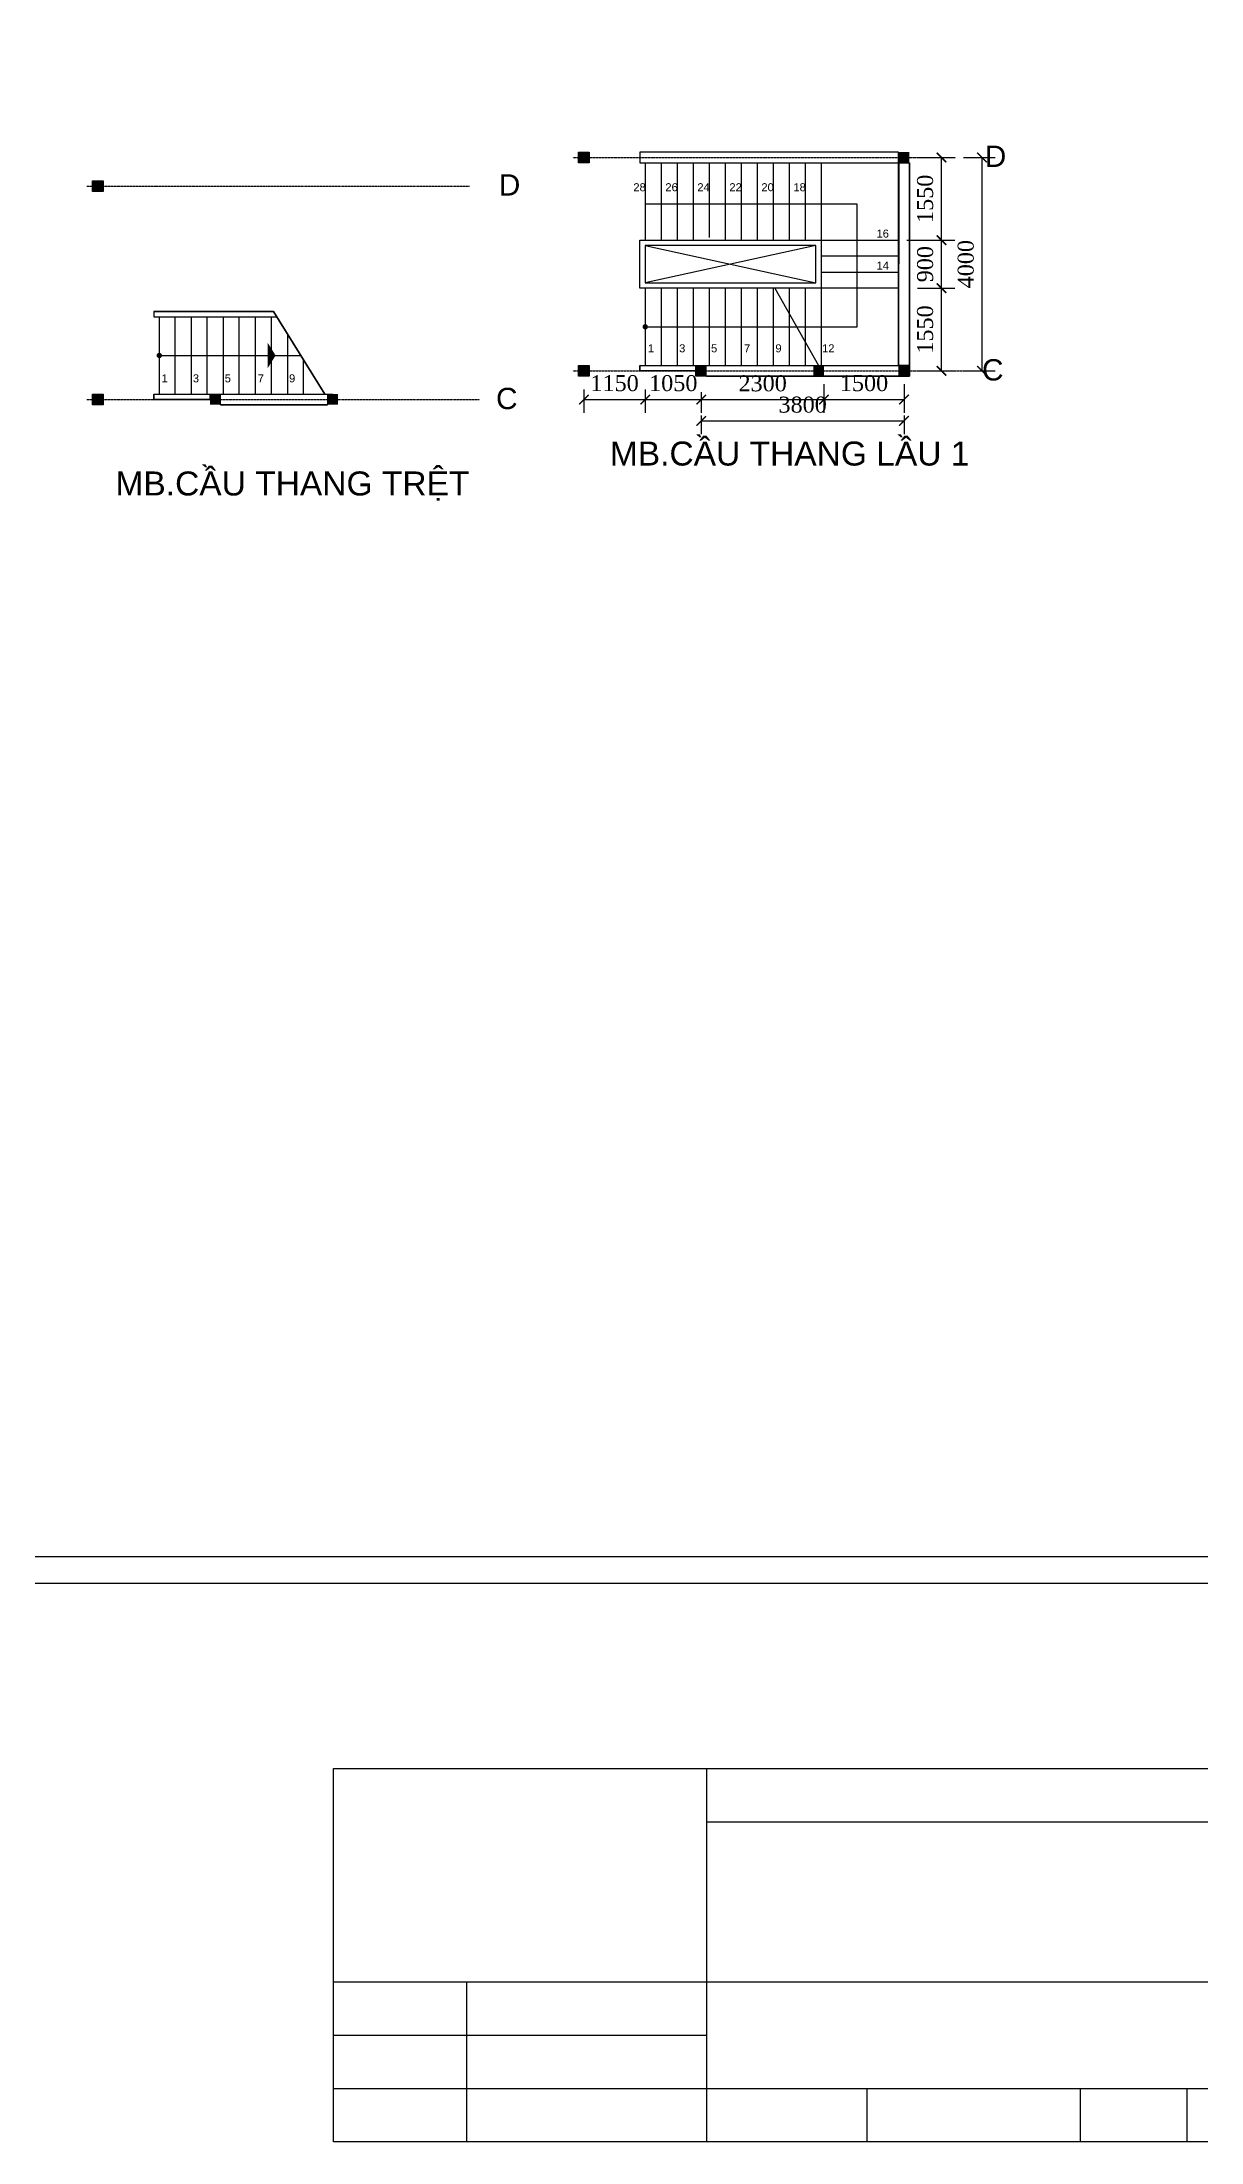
# Model space of a CAD drawing. Header units: millimetres. Extents: x -13160 to 230329, y -20060 to 75228.
# Drawn here: x 183138 to 204861, y -20060 to 19314 of the extents above; entities that cross this region are included whole.
import ezdxf
from ezdxf.enums import TextEntityAlignment as Align

# ---------------------------------------------------------------- set-up
doc = ezdxf.new("R2010")
doc.units = ezdxf.units.MM
doc.header["$LTSCALE"] = 6
doc.linetypes.add('HIDDEN', pattern=[0.375, 0.25, -0.125])
for name, color, linetype in [('BAO', 3, 'Continuous'), ('BAODAM', 3, 'Continuous'), ('BAOMANH', 2, 'Continuous'), ('COT', 1, 'Continuous'), ('CUA', 4, 'Continuous'), ('DAI', 4, 'Continuous'), ('KTHUOT', 6, 'Continuous'), ('RANH', 2, 'Continuous'), ('TEXT', 7, 'Continuous'), ('TIM', 6, 'Continuous')]:
    doc.layers.add(name, color=color, linetype=linetype)
doc.layers.add('TUONG', color=3, linetype='Continuous', lineweight=30)
doc.styles.add('ghichu', font='', dxfattribs={"height": 150})
doc.styles.add('V', font='')
doc.styles.add('VN', font='')
doc.styles.add('VNI-TIMES', font='')
doc.styles.get('ghichu').set_extended_font_data('VNI-Helve')
doc.styles.get('V').set_extended_font_data('VNI-Helve')
doc.styles.get('VN').set_extended_font_data('VNI-Helve')
doc.styles.get('VNI-TIMES').set_extended_font_data('VNI-Times')
doc.dimstyles.new('D1', dxfattribs={"dimtxt": 250, "dimasz": 180, "dimexe": 250, "dimexo": 150, "dimgap": 150, "dimtad": 1, "dimdec": 0, "dimtxsty": 'VNI-TIMES', "dimblk": 'ARCHTICK', "dimcen": 2.5, "dimadec": 0, "dimazin": 0, "dimtfac": 1, "dimtdec": 0, "dimtmove": 0, "dimatfit": 3, "dimldrblk": 'ARCHTICK', "dimfxl": 1, "dimarcsym": 0})

# ---------------------------------------------------------------- blocks, each defined once
blk = doc.blocks.new('_ArchTick')
at = {"layer": 'BAOMANH', "color": 0, "const_width": 0.15}
blk.add_lwpolyline([(-0.5, -0.5), (0.5, 0.5)], dxfattribs=at)
blk = doc.blocks.new('*D63')
at = {"layer": 'DEFPOINTS', "color": 0, "linetype": 'Continuous', "ltscale": 4}
for p in [(193294, 12949), (194445, 12949), (194445, 12610)]:
    blk.add_point(p, dxfattribs=at)
at = {"layer": 'KTHUOT', "color": 0, "linetype": 'Continuous', "lineweight": -2, "ltscale": 4, "transparency": 16777216}
for p, q in [((193294, 12799), (193294, 12360)), ((193294, 12610), (194445, 12610)), ((194445, 12799), (194445, 12360))]:
    blk.add_line(p, q, dxfattribs=at)
at = {"layer": 'KTHUOT', "color": 0, "linetype": 'Continuous', "lineweight": -2, "ltscale": 4, "transparency": 16777216, "xscale": 180, "yscale": 180, "zscale": 180, "rotation": 180}
blk.add_blockref('_ArchTick', (193294, 12610), dxfattribs=at)
at = {"layer": 'KTHUOT', "color": 0, "linetype": 'Continuous', "lineweight": -2, "ltscale": 4, "transparency": 16777216, "xscale": 180, "yscale": 180, "zscale": 180}
blk.add_blockref('_ArchTick', (194445, 12610), dxfattribs=at)
at = {"layer": 'KTHUOT', "color": 0, "linetype": 'Continuous', "ltscale": 4, "transparency": 16777216, "insert": (193870, 12916), "char_height": 300, "attachment_point": 5, "style": 'VNI-TIMES'}
blk.add_mtext('1150', dxfattribs=at)
blk = doc.blocks.new('*D64')
at = {"layer": 'DEFPOINTS', "color": 0, "linetype": 'Continuous', "ltscale": 4}
for p in [(194445, 12949), (195495, 12899), (195495, 12610)]:
    blk.add_point(p, dxfattribs=at)
at = {"layer": 'KTHUOT', "color": 0, "linetype": 'Continuous', "lineweight": -2, "ltscale": 4, "transparency": 16777216}
for p, q in [((194445, 12799), (194445, 12360)), ((194445, 12610), (195495, 12610)), ((195495, 12749), (195495, 12360))]:
    blk.add_line(p, q, dxfattribs=at)
at = {"layer": 'KTHUOT', "color": 0, "linetype": 'Continuous', "lineweight": -2, "ltscale": 4, "transparency": 16777216, "xscale": 180, "yscale": 180, "zscale": 180, "rotation": 180}
blk.add_blockref('_ArchTick', (194445, 12610), dxfattribs=at)
at = {"layer": 'KTHUOT', "color": 0, "linetype": 'Continuous', "lineweight": -2, "ltscale": 4, "transparency": 16777216, "xscale": 180, "yscale": 180, "zscale": 180}
blk.add_blockref('_ArchTick', (195495, 12610), dxfattribs=at)
at = {"layer": 'KTHUOT', "color": 0, "linetype": 'Continuous', "ltscale": 4, "transparency": 16777216, "insert": (194970, 12916), "char_height": 300, "attachment_point": 5, "style": 'VNI-TIMES'}
blk.add_mtext('1050', dxfattribs=at)
blk = doc.blocks.new('*D65')
at = {"layer": 'DEFPOINTS', "color": 0, "linetype": 'Continuous', "ltscale": 4}
for p in [(197794, 13049), (195495, 12899), (197794, 12610)]:
    blk.add_point(p, dxfattribs=at)
at = {"layer": 'KTHUOT', "color": 0, "linetype": 'Continuous', "lineweight": -2, "ltscale": 4, "transparency": 16777216}
for p, q in [((195495, 12749), (195495, 12360)), ((195495, 12610), (197794, 12610)), ((197794, 12899), (197794, 12360))]:
    blk.add_line(p, q, dxfattribs=at)
at = {"layer": 'KTHUOT', "color": 0, "linetype": 'Continuous', "lineweight": -2, "ltscale": 4, "transparency": 16777216, "xscale": 180, "yscale": 180, "zscale": 180, "rotation": 180}
blk.add_blockref('_ArchTick', (195495, 12610), dxfattribs=at)
at = {"layer": 'KTHUOT', "color": 0, "linetype": 'Continuous', "lineweight": -2, "ltscale": 4, "transparency": 16777216, "xscale": 180, "yscale": 180, "zscale": 180}
blk.add_blockref('_ArchTick', (197794, 12610), dxfattribs=at)
at = {"layer": 'KTHUOT', "color": 0, "linetype": 'Continuous', "ltscale": 4, "transparency": 16777216, "insert": (196645, 12913), "char_height": 300, "attachment_point": 5, "style": 'VNI-TIMES'}
blk.add_mtext('2300', dxfattribs=at)
blk = doc.blocks.new('*D66')
at = {"layer": 'DEFPOINTS', "color": 0, "linetype": 'Continuous', "ltscale": 4}
for p in [(197794, 13049), (199295, 13049), (199295, 12610)]:
    blk.add_point(p, dxfattribs=at)
at = {"layer": 'KTHUOT', "color": 0, "linetype": 'Continuous', "lineweight": -2, "ltscale": 4, "transparency": 16777216}
for p, q in [((197794, 12899), (197794, 12360)), ((197794, 12610), (199295, 12610)), ((199295, 12899), (199295, 12360))]:
    blk.add_line(p, q, dxfattribs=at)
at = {"layer": 'KTHUOT', "color": 0, "linetype": 'Continuous', "lineweight": -2, "ltscale": 4, "transparency": 16777216, "xscale": 180, "yscale": 180, "zscale": 180, "rotation": 180}
blk.add_blockref('_ArchTick', (197794, 12610), dxfattribs=at)
at = {"layer": 'KTHUOT', "color": 0, "linetype": 'Continuous', "lineweight": -2, "ltscale": 4, "transparency": 16777216, "xscale": 180, "yscale": 180, "zscale": 180}
blk.add_blockref('_ArchTick', (199295, 12610), dxfattribs=at)
at = {"layer": 'KTHUOT', "color": 0, "linetype": 'Continuous', "ltscale": 4, "transparency": 16777216, "insert": (198545, 12916), "char_height": 300, "attachment_point": 5, "style": 'VNI-TIMES'}
blk.add_mtext('1500', dxfattribs=at)
blk = doc.blocks.new('*D67')
at = {"layer": 'DEFPOINTS', "color": 0, "linetype": 'Continuous', "ltscale": 4}
for p in [(195495, 12460), (199295, 12460), (199295, 12210)]:
    blk.add_point(p, dxfattribs=at)
at = {"layer": 'KTHUOT', "color": 0, "linetype": 'Continuous', "lineweight": -2, "ltscale": 4, "transparency": 16777216}
for p, q in [((195495, 12310), (195495, 11960)), ((195495, 12210), (199295, 12210)), ((199295, 12310), (199295, 11960))]:
    blk.add_line(p, q, dxfattribs=at)
at = {"layer": 'KTHUOT', "color": 0, "linetype": 'Continuous', "lineweight": -2, "ltscale": 4, "transparency": 16777216, "xscale": 180, "yscale": 180, "zscale": 180, "rotation": 180}
blk.add_blockref('_ArchTick', (195495, 12210), dxfattribs=at)
at = {"layer": 'KTHUOT', "color": 0, "linetype": 'Continuous', "lineweight": -2, "ltscale": 4, "transparency": 16777216, "xscale": 180, "yscale": 180, "zscale": 180}
blk.add_blockref('_ArchTick', (199295, 12210), dxfattribs=at)
at = {"layer": 'KTHUOT', "color": 0, "linetype": 'Continuous', "ltscale": 4, "transparency": 16777216, "insert": (197395, 12513), "char_height": 300, "attachment_point": 5, "style": 'VNI-TIMES'}
blk.add_mtext('3800', dxfattribs=at)
blk = doc.blocks.new('*D68')
at = {"layer": 'DEFPOINTS', "color": 0, "linetype": 'Continuous', "ltscale": 4}
for p in [(199395, 14699), (199997, 14699), (199395, 13149)]:
    blk.add_point(p, dxfattribs=at)
at = {"layer": 'KTHUOT', "color": 0, "linetype": 'Continuous', "lineweight": -2, "ltscale": 4, "transparency": 16777216}
for p, q in [((199545, 14699), (200247, 14699)), ((199997, 13149), (199997, 14699)), ((199545, 13149), (200247, 13149))]:
    blk.add_line(p, q, dxfattribs=at)
at = {"layer": 'KTHUOT', "color": 0, "linetype": 'Continuous', "lineweight": -2, "ltscale": 4, "transparency": 16777216, "xscale": 180, "yscale": 180, "zscale": 180}
for p, rotation in [((199997, 14699), 90), ((199997, 13149), 270)]:
    blk.add_blockref('_ArchTick', p, dxfattribs=dict(at, rotation=rotation))
at = {"layer": 'KTHUOT', "color": 0, "linetype": 'Continuous', "ltscale": 4, "transparency": 16777216, "insert": (199691, 13924), "char_height": 300, "attachment_point": 5, "rotation": 90, "style": 'VNI-TIMES'}
blk.add_mtext('1550', dxfattribs=at)
blk = doc.blocks.new('*D69')
at = {"layer": 'DEFPOINTS', "color": 0, "linetype": 'Continuous', "ltscale": 4}
for p in [(199195, 15599), (199997, 15599), (199395, 14699)]:
    blk.add_point(p, dxfattribs=at)
at = {"layer": 'KTHUOT', "color": 0, "linetype": 'Continuous', "lineweight": -2, "ltscale": 4, "transparency": 16777216}
for p, q in [((199345, 15599), (200247, 15599)), ((199997, 14699), (199997, 15599)), ((199545, 14699), (200247, 14699))]:
    blk.add_line(p, q, dxfattribs=at)
at = {"layer": 'KTHUOT', "color": 0, "linetype": 'Continuous', "lineweight": -2, "ltscale": 4, "transparency": 16777216, "xscale": 180, "yscale": 180, "zscale": 180}
for p, rotation in [((199997, 15599), 90), ((199997, 14699), 270)]:
    blk.add_blockref('_ArchTick', p, dxfattribs=dict(at, rotation=rotation))
at = {"layer": 'KTHUOT', "color": 0, "linetype": 'Continuous', "ltscale": 4, "transparency": 16777216, "insert": (199692, 15149), "char_height": 300, "attachment_point": 5, "rotation": 90, "style": 'VNI-TIMES'}
blk.add_mtext('900', dxfattribs=at)
blk = doc.blocks.new('*D70')
at = {"layer": 'DEFPOINTS', "color": 0, "linetype": 'Continuous', "ltscale": 4}
for p in [(199395, 17149), (199997, 17149), (199195, 15599)]:
    blk.add_point(p, dxfattribs=at)
at = {"layer": 'KTHUOT', "color": 0, "linetype": 'Continuous', "lineweight": -2, "ltscale": 4, "transparency": 16777216}
for p, q in [((199545, 17149), (200247, 17149)), ((199997, 15599), (199997, 17149)), ((199345, 15599), (200247, 15599))]:
    blk.add_line(p, q, dxfattribs=at)
at = {"layer": 'KTHUOT', "color": 0, "linetype": 'Continuous', "lineweight": -2, "ltscale": 4, "transparency": 16777216, "xscale": 180, "yscale": 180, "zscale": 180}
for p, rotation in [((199997, 17149), 90), ((199997, 15599), 270)]:
    blk.add_blockref('_ArchTick', p, dxfattribs=dict(at, rotation=rotation))
at = {"layer": 'KTHUOT', "color": 0, "linetype": 'Continuous', "ltscale": 4, "transparency": 16777216, "insert": (199691, 16374), "char_height": 300, "attachment_point": 5, "rotation": 90, "style": 'VNI-TIMES'}
blk.add_mtext('1550', dxfattribs=at)
blk = doc.blocks.new('*D71')
at = {"layer": 'DEFPOINTS', "color": 0, "linetype": 'Continuous', "ltscale": 4}
for p in [(200259, 17149), (200259, 13149), (200756, 13149)]:
    blk.add_point(p, dxfattribs=at)
at = {"layer": 'KTHUOT', "color": 0, "linetype": 'Continuous', "lineweight": -2, "ltscale": 4, "transparency": 16777216}
for p, q in [((200409, 17149), (201006, 17149)), ((200756, 17149), (200756, 13149)), ((200409, 13149), (201006, 13149))]:
    blk.add_line(p, q, dxfattribs=at)
at = {"layer": 'KTHUOT', "color": 0, "linetype": 'Continuous', "lineweight": -2, "ltscale": 4, "transparency": 16777216, "xscale": 180, "yscale": 180, "zscale": 180}
for p, rotation in [((200756, 17149), 90), ((200756, 13149), 270)]:
    blk.add_blockref('_ArchTick', p, dxfattribs=dict(at, rotation=rotation))
at = {"layer": 'KTHUOT', "color": 0, "linetype": 'Continuous', "ltscale": 4, "transparency": 16777216, "insert": (200453, 15149), "char_height": 300, "attachment_point": 5, "rotation": 90, "style": 'VNI-TIMES'}
blk.add_mtext('4000', dxfattribs=at)

msp = doc.modelspace()

# ---------------------------------------------------------------- linework, layer by layer
at = {"layer": 'BAO'}
for p, q in [((195601, -20059.8), (195601, -13059.8)), ((195601, -14059.8), (206601, -14059.8)), ((188601, -17059.8), (206601, -17059.8)), ((191101, -20059.8), (191101, -17059.8)), ((188601, -18059.8), (195601, -18059.8)), ((188601, -19059.8), (206601, -19059.8)), ((198601, -20059.8), (198601, -19059.8)), ((202601, -20059.8), (202601, -19059.8)), ((204601, -20059.8), (204601, -19059.8))]:
    msp.add_line(p, q, dxfattribs=at)
msp.add_lwpolyline([(206601, -20059.8), (188601, -20059.8), (188601, -13059.8), (206601, -13059.8)], close=True, dxfattribs=at)
at = {"layer": 'BAODAM', "color": 4, "linetype": 'Continuous', "ltscale": 4}
for p, q in [((194444.7, 17049.3), (194444.7, 15599)), ((194744.7, 17049.2), (194744.7, 15599)), ((195044.7, 17049.1), (195044.7, 15599)), ((195344.7, 17049), (195344.7, 15599)), ((195644.6, 17049), (195644.6, 15649)), ((195944.6, 17049), (195944.6, 15599)), ((196244.6, 17049), (196244.6, 15599)), ((196544.6, 17049), (196544.6, 15599)), ((196844.6, 17049), (196844.6, 15599)), ((197144.6, 17049), (197144.6, 15599)), ((197444.6, 17049), (197444.6, 15599)), ((197744.6, 17049), (197744.6, 15599)), ((197644.6, 15499), (194444.7, 14799)), ((194444.7, 15499), (197644.6, 14799)), ((197744.6, 15599), (199194.5, 15599)), ((199194.6, 15299), (197744.6, 15299)), ((197744.6, 14999), (199194.6, 14999)), ((194444.7, 14699), (194444.6, 13249)), ((194744.6, 14699), (194744.6, 13249)), ((195044.6, 14699), (195044.6, 13249)), ((195344.6, 14699), (195344.6, 13249)), ((195644.6, 14699), (195644.6, 13249)), ((195944.6, 14699), (195944.6, 13249)), ((196244.6, 14699), (196244.6, 13249)), ((196544.6, 14699), (196544.6, 13249)), ((196844.6, 14699), (196844.6, 13249)), ((196875.6, 14699), (197694.4, 13249)), ((197144.6, 14699), (197144.6, 13249)), ((197444.6, 14699), (197444.6, 13249)), ((199194.6, 14699), (197644.6, 14699)), ((197744.6, 14699), (197744.6, 13249)), ((187477.6, 14261.9), (188436.1, 12712)), ((185336.2, 14162), (185336.2, 12712)), ((185636.2, 12712), (185636.3, 14162)), ((185936.2, 14162), (185936.2, 12712)), ((186236.2, 12712), (186236.2, 14162)), ((186536.2, 14162), (186536.2, 12712)), ((186836.2, 12712), (186836.3, 14162)), ((187136.2, 14161.9), (187136.2, 12712)), ((187436.2, 14161.9), (187436.2, 12712)), ((187736.2, 13843.7), (187736.2, 12712)), ((185361.3, 13437), (187987.7, 13437)), ((188036.2, 12712), (188036.2, 13358.6))]:
    msp.add_line(p, q, dxfattribs=at)
for points in [[(194344.7, 17049.3), (199194.5, 17049.3), (199194.5, 17249), (194344.7, 17249)], [(199194.5, 17049), (199394.6, 17049), (199394.6, 13249), (199194.5, 13249)], [(194344.7, 15599), (197744.6, 15599), (197744.6, 14699), (194344.7, 14699)], [(197644.6, 15499), (194444.7, 15499), (194444.7, 14799), (197644.6, 14799)], [(187477.6, 14261.9), (185236.2, 14261.9), (185236.2, 14162), (187539.3, 14162)], [(195394.5, 13149), (194344.6, 13149), (194344.6, 13249), (195394.5, 13249)], [(199194.6, 13049), (195394.5, 13049), (195394.5, 13249), (199194.6, 13249)], [(185236.2, 12712), (186286.1, 12712), (186286.1, 12612), (185236.2, 12612)], [(186486.2, 12712), (188486.1, 12712), (188486.1, 12512), (186486.2, 12512)]]:
    msp.add_lwpolyline(points, close=True, dxfattribs=at)
msp.add_lwpolyline([(194444.6, 13974), (198419.6, 13974), (198419.6, 16274), (194444.7, 16274)], dxfattribs=at)
at = {"layer": 'COT', "linetype": 'Continuous'}
for points in [[(193194.5, 17249), (193394.5, 17249), (193394.5, 17049.6), (193194.5, 17049.6)], [(184086.1, 16712), (184286.1, 16712), (184286.1, 16512.6), (184086.1, 16512.6)], [(193194.5, 13249), (193394.5, 13249), (193394.5, 13049.6), (193194.5, 13049.6)], [(184086.1, 12712), (184286.1, 12712), (184286.1, 12512.6), (184086.1, 12512.6)]]:
    msp.add_lwpolyline(points, close=True, dxfattribs=at)
for points in [[(193194.5, 17049.6), (193394.5, 17049.6), (193194.5, 17249), (193394.5, 17249)], [(184086.1, 16512.6), (184286.1, 16512.6), (184086.1, 16712), (184286.1, 16712)], [(193194.5, 13049.6), (193394.5, 13049.6), (193194.5, 13249), (193394.5, 13249)], [(184086.1, 12512.6), (184286.1, 12512.6), (184086.1, 12712), (184286.1, 12712)]]:
    msp.add_solid(points, dxfattribs=at)
at = {"layer": 'COT', "color": 1, "linetype": 'Continuous'}
for points in [[(199194.6, 17049), (199394.6, 17049), (199194.6, 17249), (199394.6, 17249)], [(195394.5, 13249), (195394.5, 13049), (195594.6, 13249), (195594.6, 13049)], [(197594.4, 13249), (197594.4, 13049), (197794.5, 13249), (197794.5, 13049)], [(199194.6, 13049), (199394.6, 13049), (199194.6, 13249), (199394.6, 13249)], [(186286.1, 12712), (186286.1, 12512), (186486.2, 12712), (186486.2, 12512)], [(188486.1, 12712), (188486.1, 12512), (188686.2, 12712), (188686.2, 12512)]]:
    msp.add_solid(points, dxfattribs=at)
at = {"layer": 'CUA', "color": 3, "linetype": 'Continuous'}
for points in [[(187366.2, 13437), (187516.2, 13437), (187366.2, 13678.6)], [(187366.2, 13437), (187516.2, 13437), (187366.2, 13195.3)]]:
    msp.add_solid(points, dxfattribs=at)
at = {"layer": 'DAI', "color": 4, "linetype": 'Continuous', "ltscale": 4}
for points in [[(146129.4, -9580.2), (230329.4, -9580.2), (230329.4, 49819.8), (146129.4, 49819.8)], [(146629.4, -9080.2), (229829.4, -9080.2), (229829.4, 49319.8), (146629.4, 49319.8)]]:
    msp.add_lwpolyline(points, close=True, dxfattribs=at)
at = {"layer": 'RANH', "color": 2, "linetype": 'HIDDEN'}
for p, q in [((193088.4, 17149.3), (200259.1, 17149.2)), ((193088.4, 13149), (200449.5, 13149)), ((183980, 12612), (191341, 12612))]:
    msp.add_line(p, q, dxfattribs=at)
at = {"layer": 'TIM', "color": 2, "linetype": 'HIDDEN'}
msp.add_line((183980, 16612.3), (191150.7, 16612.2), dxfattribs=at)
at = {"layer": 'TUONG', "color": 3}
for p, q in [((199194.6, 17049), (199194.5, 13249)), ((199394.6, 13249), (199394.6, 17049)), ((199394.5, 13249), (199394.5, 13899)), ((199394.5, 13249), (199394.5, 13899)), ((199394.6, 13249), (199394.6, 13999)), ((194344.6, 13249), (195394.5, 13249)), ((195594.5, 13049), (197544.5, 13049)), ((195594.5, 13049), (197744.3, 13049)), ((197744.3, 13049), (199394.6, 13049)), ((185236.2, 12712), (188586.2, 12712)), ((186486.1, 12512), (188486.1, 12512)), ((186486.1, 12512), (188486.1, 12512))]:
    msp.add_line(p, q, dxfattribs=at)
at = {"layer": 'TUONG', "color": 3, "linetype": 'ByBlock'}
for p, q in [((185236.2, 14262), (185236.2, 14162)), ((185236.2, 14262), (185236.2, 14162)), ((185236.2, 14262), (187477.6, 14261.9)), ((187477.6, 14261.9), (185236.2, 14262)), ((188436.1, 12712), (187477.6, 14261.9)), ((185236.2, 14162), (187516.2, 14161.9)), ((194344.6, 13249), (194344.6, 13149)), ((194344.6, 13249), (194344.6, 13149)), ((194344.6, 13249), (194344.6, 13149)), ((195394.5, 13149), (194344.6, 13149)), ((199394.6, 13249), (199394.6, 13049)), ((199394.6, 13249), (199394.6, 13049)), ((185236.2, 12712), (185236.2, 12612)), ((185236.2, 12712), (185236.2, 12612)), ((185236.2, 12712), (185236.2, 12612)), ((185236.2, 12612), (186286.1, 12612)), ((186286.1, 12612), (185236.2, 12612)), ((186286.1, 12612), (185236.2, 12612))]:
    msp.add_line(p, q, dxfattribs=at)
at = {"layer": 'TUONG', "color": 3, "linetype": 'ByBlock', "const_width": 49.8}
for points in [[(194419.5, 13974, -1), (194469.7, 13974, -1)], [(185311.1, 13437, -1), (185361.3, 13437, -1)]]:
    msp.add_lwpolyline(points, format="xyb", close=True, dxfattribs=at)

# ---------------------------------------------------------------- texts
at = {"layer": 'TEXT', "color": 7, "style": 'ghichu'}
for s, p in [('28', (194337.7, 16516.4)), ('26', (194937.7, 16516.4)), ('24', (195537.6, 16516.4)), ('22', (196137.6, 16516.4)), ('20', (196737.6, 16516.4)), ('18', (197337.6, 16516.4)), ('16', (198896.1, 15647.5)), ('14', (198896.1, 15047.5)), ('1', (194552.8, 13496.5)), ('3', (195138.1, 13496.4)), ('5', (195736.1, 13496.5)), ('7', (196355.2, 13496.4)), ('9', (196941.9, 13496.4)), ('12', (197875.6, 13496.4)), ('1', (185437.7, 12933.8)), ('3', (186023.1, 12933.6)), ('5', (186621, 12933.8)), ('7', (187240.1, 12933.6)), ('9', (187826.8, 12933.6))]:
    msp.add_text(s, height=150, dxfattribs=at).set_placement(p, align=Align.CENTER)
at = {"layer": 'TEXT', "color": 7, "style": 'VN'}
for s, p in [('MB.CAÀU THANG LAÀU 1', (193780.6, 11373.2)), ('MB.CAÀU THANG TREÄT', (184514.6, 10811.8))]:
    msp.add_text(s, height=450, dxfattribs=at).set_placement(p)
at = {"layer": 'TEXT', "color": 7, "linetype": 'Continuous', "char_height": 400, "width": 504.229, "attachment_point": 1, "style": 'V'}
for s, insert in [('D', (200808.3, 17372.4)), ('D', (191699.9, 16835.4)), ('C', (200756.3, 13367.5)), ('C', (191647.9, 12830.5))]:
    msp.add_mtext(s, dxfattribs=dict(at, insert=insert))

# ---------------------------------------------------------------- dimensions: what is measured, and where the dimension line sits
at = {"layer": 'KTHUOT', "color": 6, "linetype": 'Continuous', "ltscale": 4}
for base, p1, p2, picture, middle in [((199996.9, 17149.2), (199194.6, 15599), (199394.6, 17149.2), '*D70', (199690.8, 16374.1)), ((200756.3, 13149), (200259.1, 17149.2), (200259.1, 13149), '*D71', (200452.7, 15149.1)), ((199996.9, 14699), (199394.6, 13149), (199394.6, 14699), '*D68', (199690.8, 13924))]:
    dim = msp.add_linear_dim(base=base, p1=p1, p2=p2, angle=90, dimstyle='D1', override={"dimtxt": 300}, dxfattribs=at)
    dim.commit()
    dim.dimension.update_dxf_attribs({"geometry": picture, "text_midpoint": middle})
dim = msp.add_linear_dim(base=(199996.9, 15599), p1=(199394.6, 14699), p2=(199194.6, 15599), angle=90, dimstyle='D1', override={"dimtxt": 300}, dxfattribs=at)
dim.commit()
dim.dimension.update_dxf_attribs({"geometry": '*D69', "text_midpoint": (199996.9, 15149), "dimtype": 160})
for base, p1, p2, picture, middle in [((194444.6, 12609.9), (193294.5, 12949), (194444.6, 12949), '*D63', (193869.5, 12915.9)), ((197794.5, 12609.9), (195494.5, 12899), (197794.5, 13049), '*D65', (196644.5, 12913.4)), ((199294.6, 12609.9), (197794.5, 13049), (199294.6, 13049), '*D66', (198544.6, 12915.9)), ((199294.6, 12209.8), (195494.5, 12459.9), (199294.6, 12459.9), '*D67', (197394.6, 12513.4))]:
    dim = msp.add_linear_dim(base=base, p1=p1, p2=p2, dimstyle='D1', override={"dimtxt": 300}, dxfattribs=at)
    dim.commit()
    dim.dimension.update_dxf_attribs({"geometry": picture, "text_midpoint": middle})
dim = msp.add_linear_dim(base=(195494.5, 12609.9), p1=(194444.6, 12949), p2=(195494.5, 12899), dimstyle='D1', override={"dimtxt": 300}, dxfattribs=at)
dim.commit()
dim.dimension.update_dxf_attribs({"geometry": '*D64', "text_midpoint": (194969.6, 12609.9), "dimtype": 160})

doc.saveas('drawing.dxf')
